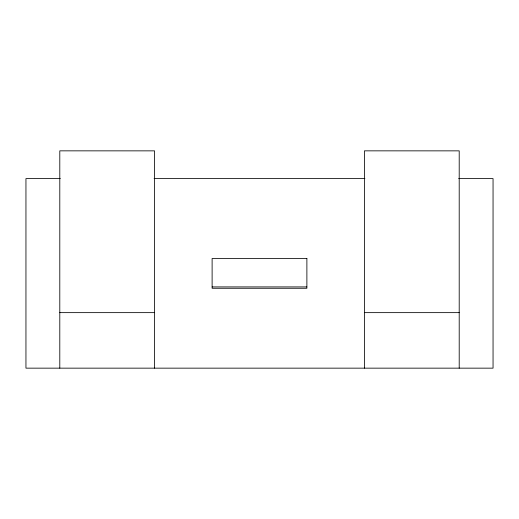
<?xml version="1.0" encoding="UTF-8"?>
<svg xmlns="http://www.w3.org/2000/svg" width="519" height="519" viewBox="0 0 519 519"><rect width="100%" height="100%" fill="white"/><g stroke="black" fill="none" stroke-linecap="round" stroke-linejoin="round"><path stroke-width="0.78" d="M60.314 178.607L25.95 178.607L25.95 368.153L493.05 368.153L493.05 178.607L458.686 178.607M154.078 178.607L364.922 178.607M212.174 286.916L306.794 286.916M59.795 312.639L154.571 312.639M364.429 312.639L459.205 312.639M459.205 368.153L459.205 150.86L364.429 150.847L364.429 368.153M154.571 368.153L154.571 150.86L59.795 150.847L59.795 368.153M306.885 258.488L212.115 258.488L212.115 288.272L306.885 288.272L306.885 258.488"/></g></svg>
